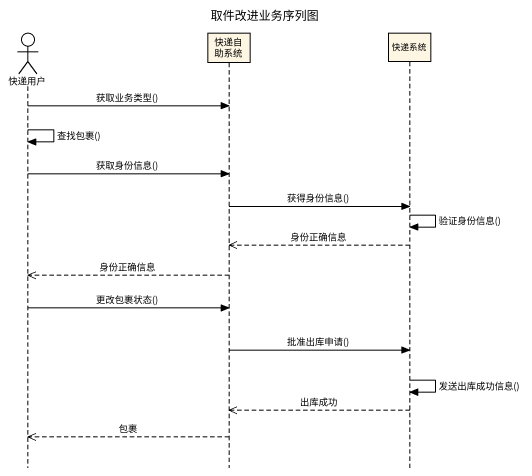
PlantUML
@startuml
title 取件改进业务序列图
hide footbox
actor 快递用户
participant 快递自助系统
participant 快递系统

快递用户 -> 快递自助系统 : 获取业务类型()
快递用户 -> 快递用户 : 查找包裹()
快递用户 -> 快递自助系统 : 获取身份信息()
快递自助系统 -> 快递系统 : 获得身份信息()
快递系统 -> 快递系统 : 验证身份信息()
快递系统 -->> 快递自助系统 : 身份正确信息
快递自助系统 -->> 快递用户 : 身份正确信息
快递用户 -> 快递自助系统 : 更改包裹状态()
快递自助系统 -> 快递系统 : 批准出库申请()
快递系统 -> 快递系统 : 发送出库成功信息()
快递系统 -->> 快递自助系统 : 出库成功
快递自助系统 -->> 快递用户 : 包裹
@enduml
